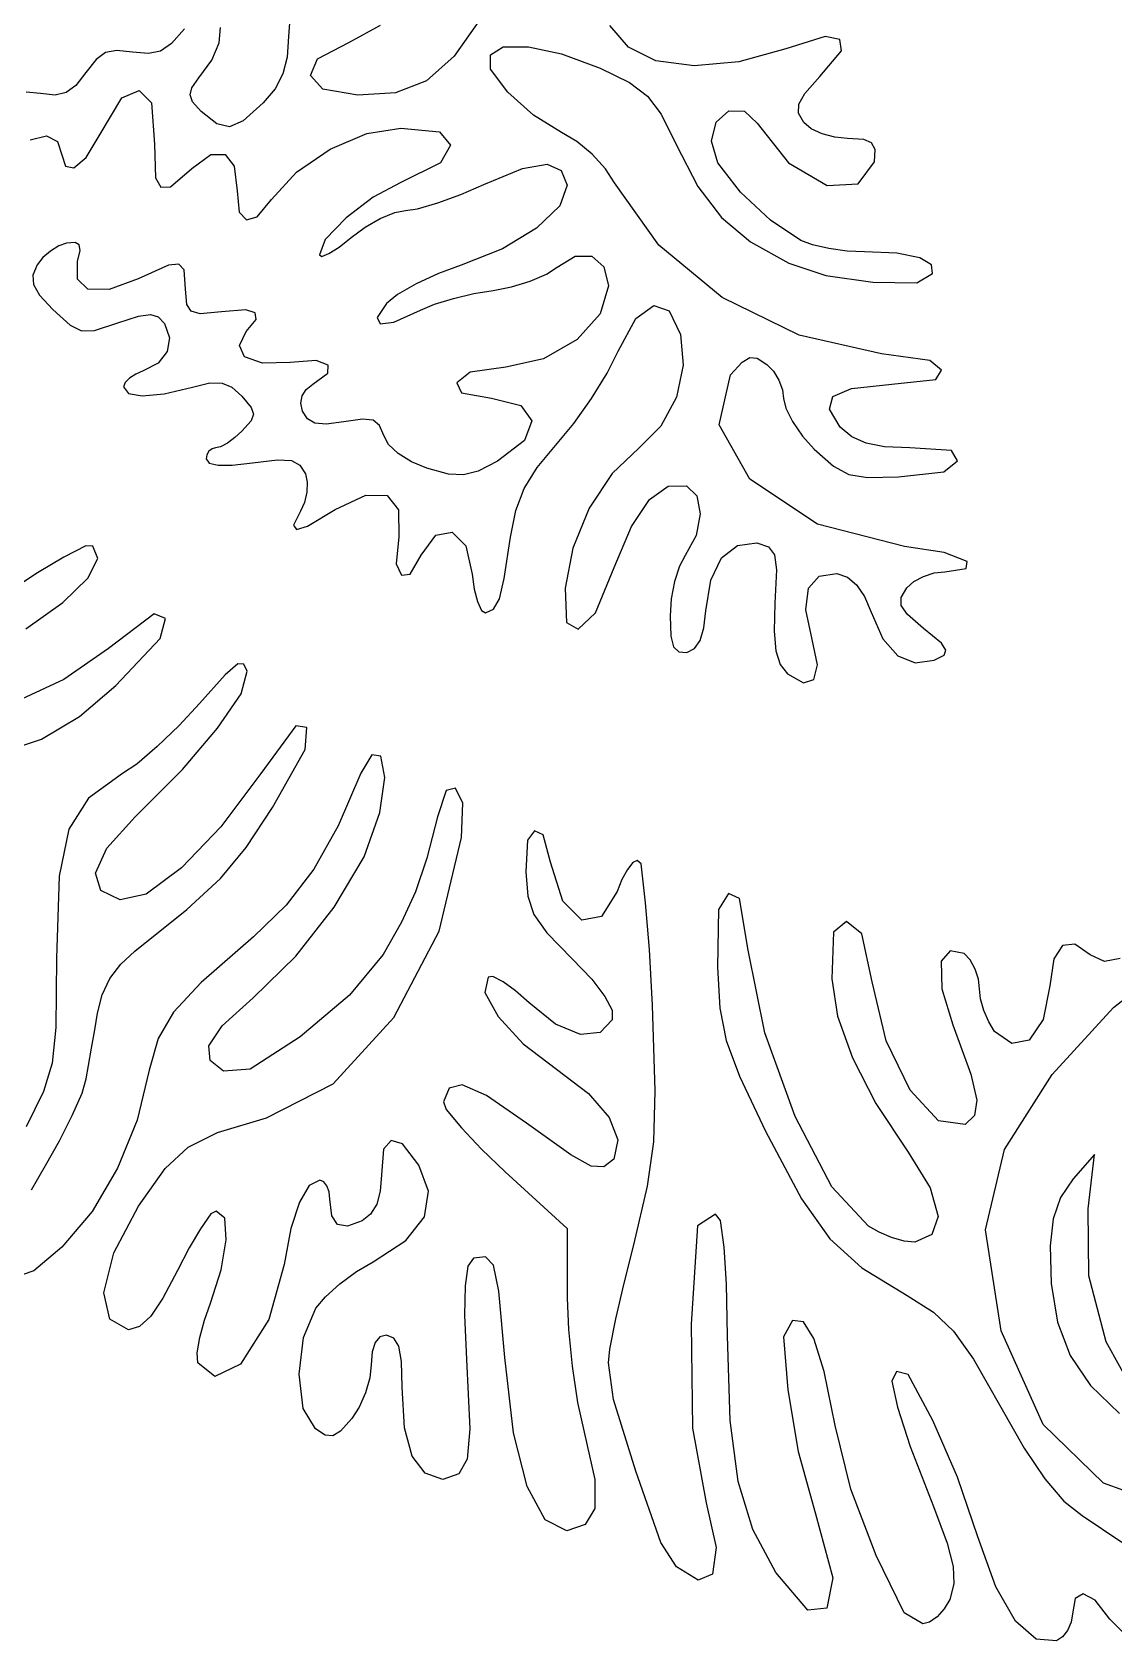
# Model space of a CAD drawing. Header units: metres. Extents: x -276 to 353, y -236 to 239.
# Drawn here: x -98.4 to 6.5, y -235.8 to -79.8 of the extents above; entities that cross this region are included whole.
import ezdxf

# ---------------------------------------------------------------- set-up
doc = ezdxf.new("R2010")
doc.units = ezdxf.units.M
doc.layers.add('Draw', color=2, linetype='CONTINUOUS')

msp = doc.modelspace()

# ---------------------------------------------------------------- linework, layer by layer
at = {"layer": 'draw'}
for p, q in [((-73.33, -77.21), (-73.55, -80.23)), ((-83.64, -79.51), (-84.9, -80.92)), ((-80.3, -80.86), (-80.16, -79.36)), ((-67.72, -80.81), (-64.66, -79.15)), ((-54.89, -78.44), (-57.49, -82.16)), ((-40.61, -81.28), (-42.41, -79.16)), ((-84.9, -80.92), (-85.97, -81.65)), ((-81, -82.52), (-80.3, -80.86)), ((-73.55, -80.23), (-73.69, -82.23)), ((-70.74, -82.41), (-67.72, -80.81)), ((-21.52, -80.24), (-25.33, -81.44)), ((-20.1, -80.54), (-21.52, -80.24)), ((-19.95, -81.64), (-20.1, -80.54)), ((-92.23, -82.46), (-93.22, -83.74)), ((-91.31, -81.8), (-92.23, -82.46)), ((-90.22, -81.58), (-91.31, -81.8)), ((-88.7, -81.75), (-90.22, -81.58)), ((-87.15, -81.9), (-88.7, -81.75)), ((-85.97, -81.65), (-87.15, -81.9)), ((-82.25, -84.26), (-81, -82.52)), ((-73.69, -82.23), (-74.11, -83.87)), ((-71.43, -84.01), (-70.74, -82.41)), ((-57.49, -82.16), (-60.17, -84.52)), ((-53.98, -82.01), (-52.74, -81.23)), ((-53.98, -83.4), (-53.98, -82.01)), ((-52.74, -81.23), (-50.3, -81.24)), ((-50.3, -81.24), (-47.08, -81.93)), ((-47.08, -81.93), (-43.35, -83.31)), ((-37.94, -82.61), (-40.61, -81.28)), ((-34.23, -83.08), (-37.94, -82.61)), ((-25.33, -81.44), (-29.9, -82.69)), ((-22.03, -84.1), (-19.95, -81.64)), ((-93.22, -83.74), (-94.19, -85)), ((-74.11, -83.87), (-74.87, -85.3)), ((-70.25, -85.33), (-71.43, -84.01)), ((-52.3, -85.63), (-53.98, -83.4)), ((-43.35, -83.31), (-40.5, -84.7)), ((-29.9, -82.69), (-34.23, -83.08)), ((-23.5, -85.75), (-22.03, -84.1)), ((-97.6, -85.77), (-99.02, -85.65)), ((-96.18, -85.91), (-97.6, -85.77)), ((-95.11, -85.67), (-96.18, -85.91)), ((-94.19, -85), (-95.11, -85.67)), ((-89.74, -86.2), (-88.06, -85.47)), ((-88.06, -85.47), (-86.86, -86.67)), ((-83.11, -85.89), (-82.95, -85.2)), ((-82.95, -85.2), (-82.25, -84.26)), ((-74.87, -85.3), (-76.01, -86.67)), ((-66.84, -85.93), (-70.25, -85.33)), ((-63.2, -85.71), (-66.84, -85.93)), ((-60.17, -84.52), (-63.2, -85.71)), ((-49.82, -87.88), (-52.3, -85.63)), ((-40.5, -84.7), (-38.76, -86.01)), ((-24.09, -86.79), (-23.5, -85.75)), ((-91.94, -89.88), (-89.74, -86.2)), ((-86.86, -86.67), (-86.55, -90.69)), ((-82.86, -86.56), (-83.11, -85.89)), ((-82.03, -87.51), (-82.86, -86.56)), ((-76.01, -86.67), (-77.95, -88.41)), ((-38.76, -86.01), (-37.43, -87.78)), ((-24.1, -87.66), (-24.09, -86.79)), ((-80.52, -88.72), (-82.03, -87.51)), ((-79.28, -88.99), (-80.52, -88.72)), ((-77.95, -88.41), (-79.28, -88.99)), ((-47.08, -89.55), (-49.82, -87.88)), ((-37.43, -87.78), (-35.97, -90.72)), ((-32.55, -90.4), (-32.1, -88.54)), ((-32.1, -88.54), (-30.87, -87.43)), ((-30.87, -87.43), (-29.36, -87.48)), ((-29.36, -87.48), (-28.12, -88.63)), ((-28.12, -88.63), (-25.07, -92.47)), ((-23.58, -88.59), (-24.1, -87.66)), ((-22.88, -89.18), (-23.58, -88.59)), ((-98.62, -90.25), (-97.04, -89.88)), ((-97.04, -89.88), (-95.98, -90.43)), ((-95.98, -90.43), (-95.55, -91.71)), ((-93.2, -91.96), (-91.94, -89.88)), ((-69.52, -91.15), (-65.97, -89.63)), ((-65.97, -89.63), (-62.67, -89.13)), ((-62.67, -89.13), (-58.93, -89.49)), ((-58.93, -89.49), (-57.87, -90.77)), ((-45.6, -90.42), (-47.08, -89.55)), ((-44.11, -91.66), (-45.6, -90.42)), ((-31.92, -92.49), (-32.55, -90.4)), ((-21.82, -89.68), (-22.88, -89.18)), ((-20.58, -90.01), (-21.82, -89.68)), ((-19.36, -90.13), (-20.58, -90.01)), ((-17.78, -90.21), (-19.36, -90.13)), ((-17.02, -90.54), (-17.78, -90.21)), ((-95.55, -91.71), (-95.19, -92.8)), ((-94.39, -92.98), (-93.2, -91.96)), ((-86.55, -90.69), (-86.46, -93.95)), ((-82.94, -93.02), (-81.1, -91.69)), ((-81.1, -91.69), (-79.72, -91.67)), ((-79.72, -91.67), (-78.83, -92.8)), ((-72.78, -93.38), (-69.52, -91.15)), ((-57.87, -90.77), (-58.84, -92.48)), ((-42.82, -93.06), (-44.11, -91.66)), ((-35.97, -90.72), (-33.86, -94.79)), ((-16.69, -91.19), (-17.02, -90.54)), ((-16.73, -92.38), (-16.69, -91.19)), ((-95.19, -92.8), (-94.39, -92.98)), ((-85.02, -94.81), (-82.94, -93.02)), ((-78.83, -92.8), (-78.55, -95.19)), ((-75.2, -96.03), (-72.78, -93.38)), ((-58.84, -92.48), (-62.66, -94.4)), ((-54.62, -94.58), (-50.88, -93.03)), ((-50.88, -93.03), (-48.47, -92.62)), ((-48.47, -92.62), (-47.11, -93.22)), ((-47.11, -93.22), (-46.55, -94.64)), ((-41.95, -94.42), (-42.82, -93.06)), ((-29.72, -95.32), (-31.92, -92.49)), ((-25.07, -92.47), (-21.34, -94.68)), ((-18.33, -94.51), (-16.73, -92.38)), ((-86.46, -93.95), (-85.93, -94.85)), ((-85.93, -94.85), (-85.02, -94.81)), ((-62.66, -94.4), (-65.34, -95.82)), ((-56.86, -95.55), (-54.62, -94.58)), ((-46.55, -94.64), (-47.27, -96.64)), ((-37.67, -100.47), (-41.95, -94.42)), ((-33.86, -94.79), (-31.57, -97.8)), ((-21.34, -94.68), (-18.33, -94.51)), ((-78.55, -95.19), (-78.35, -97.26)), ((-76.6, -97.71), (-75.2, -96.03)), ((-65.34, -95.82), (-67.96, -97.83)), ((-61.05, -96.96), (-59.1, -96.37)), ((-59.1, -96.37), (-56.86, -95.55)), ((-47.27, -96.64), (-49.51, -98.81)), ((-26.84, -98.06), (-29.72, -95.32)), ((-78.35, -97.26), (-77.65, -98)), ((-77.65, -98), (-76.6, -97.71)), ((-67.96, -97.83), (-70, -99.91)), ((-66.14, -98.72), (-64.67, -97.88)), ((-64.67, -97.88), (-63.27, -97.3)), ((-63.27, -97.3), (-62.23, -97.12)), ((-62.23, -97.12), (-61.05, -96.96)), ((-31.57, -97.8), (-28.76, -100.16)), ((-23.87, -100.01), (-26.84, -98.06)), ((-68.66, -100.65), (-67.48, -99.72)), ((-67.48, -99.72), (-66.14, -98.72)), ((-49.51, -98.81), (-52.82, -100.83)), ((-96.65, -101.04), (-97.39, -101.67)), ((-95.85, -100.54), (-96.65, -101.04)), ((-95.1, -100.28), (-95.85, -100.54)), ((-94.26, -100.21), (-95.1, -100.28)), ((-93.86, -100.45), (-94.26, -100.21)), ((-94.03, -102.04), (-93.76, -100.98)), ((-93.76, -100.98), (-93.86, -100.45)), ((-70, -99.91), (-70.55, -101.4)), ((-70.34, -101.57), (-69.65, -101.28)), ((-69.65, -101.28), (-68.66, -100.65)), ((-52.82, -100.83), (-56.82, -102.42)), ((-31.5, -105.55), (-37.67, -100.47)), ((-28.76, -100.16), (-25.05, -102.22)), ((-22.75, -100.44), (-23.87, -100.01)), ((-21.16, -100.8), (-22.75, -100.44)), ((-19.39, -101.04), (-21.16, -100.8)), ((-17.7, -101.13), (-19.39, -101.04)), ((-14.58, -101.26), (-17.7, -101.13)), ((-12.36, -101.71), (-14.58, -101.26)), ((-97.93, -102.37), (-98.35, -103.37)), ((-97.39, -101.67), (-97.93, -102.37)), ((-94.03, -103.75), (-94.03, -102.04)), ((-85.19, -102.4), (-88.14, -103.74)), ((-84.19, -102.3), (-85.19, -102.4)), ((-83.68, -102.85), (-84.19, -102.3)), ((-83.55, -104.74), (-83.68, -102.85)), ((-70.55, -101.4), (-70.34, -101.57)), ((-56.82, -102.42), (-59.03, -103.22)), ((-48.54, -103.28), (-47.51, -102.59)), ((-47.51, -102.59), (-45.77, -101.54)), ((-45.77, -101.54), (-44.14, -101.54)), ((-44.14, -101.54), (-42.98, -102.58)), ((-42.98, -102.58), (-42.55, -104.41)), ((-25.05, -102.22), (-21.46, -103.41)), ((-11.22, -102.39), (-12.36, -101.71)), ((-11.12, -103.23), (-11.22, -102.39)), ((-98.35, -103.37), (-98.29, -104.28)), ((-98.29, -104.28), (-97.72, -105.3)), ((-93.01, -104.74), (-94.03, -103.75)), ((-88.14, -103.74), (-90.96, -104.76)), ((-61.19, -104.22), (-63, -105.25)), ((-59.03, -103.22), (-61.19, -104.22)), ((-51.93, -104.51), (-50.12, -103.96)), ((-50.12, -103.96), (-48.54, -103.28)), ((-42.55, -104.41), (-43.33, -107.11)), ((-21.46, -103.41), (-16.89, -104.04)), ((-16.89, -104.04), (-12.64, -104.12)), ((-12.64, -104.12), (-11.12, -103.23)), ((-97.72, -105.3), (-96.41, -106.72)), ((-90.96, -104.76), (-93.01, -104.74)), ((-83.44, -106.22), (-83.55, -104.74)), ((-63, -105.25), (-64.06, -106.13)), ((-59.41, -106.2), (-57.58, -105.64)), ((-57.58, -105.64), (-55.58, -105.16)), ((-55.58, -105.16), (-53.73, -104.85)), ((-53.73, -104.85), (-51.93, -104.51)), ((-24.06, -109.19), (-31.5, -105.55)), ((-96.41, -106.72), (-94.75, -108.24)), ((-90.12, -108.01), (-88.1, -107.34)), ((-88.1, -107.34), (-86.96, -107.18)), ((-86.96, -107.18), (-86.21, -107.42)), ((-86.21, -107.42), (-85.59, -108.07)), ((-83.01, -106.87), (-83.44, -106.22)), ((-82.13, -107.11), (-83.01, -106.87)), ((-80.05, -106.94), (-82.13, -107.11)), ((-77.69, -106.74), (-80.05, -106.94)), ((-76.79, -107.03), (-77.69, -106.74)), ((-76.69, -107.66), (-76.79, -107.03)), ((-64.06, -106.13), (-64.98, -107.48)), ((-64.98, -107.48), (-64.69, -108.08)), ((-63.34, -107.94), (-60.75, -106.76)), ((-60.75, -106.76), (-59.41, -106.2)), ((-43.33, -107.11), (-45.58, -109.62)), ((-41.6, -110.74), (-39.89, -107.57)), ((-39.89, -107.57), (-38.15, -106.32)), ((-38.15, -106.32), (-36.64, -106.85)), ((-36.64, -106.85), (-35.55, -109.13)), ((-94.75, -108.24), (-93.64, -108.77)), ((-93.64, -108.77), (-92.39, -108.73)), ((-92.39, -108.73), (-90.12, -108.01)), ((-85.59, -108.07), (-85.11, -109.44)), ((-78.33, -110.18), (-77.67, -108.84)), ((-77.67, -108.84), (-76.69, -107.66)), ((-64.69, -108.08), (-63.34, -107.94)), ((-35.55, -109.13), (-35.28, -112.11)), ((-85.11, -109.44), (-85.32, -110.78)), ((-77.84, -111.3), (-78.33, -110.18)), ((-45.58, -109.62), (-48.83, -111.49)), ((-16.05, -111), (-24.06, -109.19)), ((-86.2, -111.91), (-87.65, -112.66)), ((-85.32, -110.78), (-86.2, -111.91)), ((-76.08, -111.92), (-77.84, -111.3)), ((-73.42, -111.84), (-76.08, -111.92)), ((-70.88, -111.64), (-73.42, -111.84)), ((-69.73, -112.09), (-70.88, -111.64)), ((-69.74, -112.88), (-69.73, -112.09)), ((-48.83, -111.49), (-52.48, -112.31)), ((-42.66, -112.87), (-41.6, -110.74)), ((-35.28, -112.11), (-35.95, -115.22)), ((-30.69, -113.05), (-29.58, -111.8)), ((-29.58, -111.8), (-28.84, -111.35)), ((-28.84, -111.35), (-28.11, -111.42)), ((-28.11, -111.42), (-27.17, -112.03)), ((-27.17, -112.03), (-26.55, -112.69)), ((-11.36, -111.64), (-16.05, -111)), ((-10.24, -112.59), (-11.36, -111.64)), ((-89.42, -113.79), (-89.55, -114.19)), ((-88.99, -113.36), (-89.42, -113.79)), ((-88.38, -112.96), (-88.99, -113.36)), ((-87.65, -112.66), (-88.38, -112.96)), ((-82.87, -114.22), (-81.18, -113.83)), ((-81.18, -113.83), (-80.01, -113.84)), ((-80.01, -113.84), (-79.05, -114.24)), ((-71.21, -113.95), (-69.74, -112.88)), ((-55.96, -112.79), (-57.24, -113.8)), ((-57.24, -113.8), (-56.78, -114.79)), ((-52.48, -112.31), (-55.96, -112.79)), ((-44.18, -115.34), (-42.66, -112.87)), ((-31.79, -117.9), (-30.69, -113.05)), ((-26.55, -112.69), (-26.03, -113.55)), ((-26.03, -113.55), (-25.67, -114.48)), ((-15.05, -113.94), (-10.8, -113.5)), ((-10.8, -113.5), (-10.24, -112.59)), ((-89.55, -114.19), (-89.09, -114.85)), ((-89.09, -114.85), (-87.74, -115.09)), ((-87.74, -115.09), (-85.63, -114.88)), ((-85.63, -114.88), (-82.87, -114.22)), ((-79.05, -114.24), (-78.08, -115.1)), ((-78.08, -115.1), (-77.18, -116.2)), ((-72.37, -115.8), (-72.25, -115.08)), ((-72.25, -115.08), (-71.85, -114.45)), ((-71.85, -114.45), (-71.21, -113.95)), ((-56.78, -114.79), (-53.87, -115.31)), ((-53.87, -115.31), (-51.05, -116.02)), ((-45.89, -117.75), (-44.18, -115.34)), ((-35.95, -115.22), (-37.45, -118.03)), ((-25.67, -114.48), (-25.55, -115.33)), ((-25.55, -115.33), (-25.35, -116.28)), ((-21.12, -116.37), (-20.78, -115.15)), ((-20.78, -115.15), (-18.98, -114.35)), ((-18.98, -114.35), (-15.05, -113.94)), ((-77.18, -116.2), (-76.96, -116.86)), ((-76.96, -116.86), (-77.18, -117.51)), ((-72.22, -116.55), (-72.37, -115.8)), ((-71.73, -117.32), (-72.22, -116.55)), ((-51.05, -116.02), (-49.97, -117.49)), ((-25.35, -116.28), (-24.68, -117.58)), ((-20.08, -118.1), (-21.12, -116.37)), ((-78.08, -118.51), (-78.77, -119.13)), ((-77.18, -117.51), (-78.08, -118.51)), ((-71.01, -117.74), (-71.73, -117.32)), ((-69.92, -117.83), (-71.01, -117.74)), ((-68.21, -117.59), (-69.92, -117.83)), ((-66.38, -117.33), (-68.21, -117.59)), ((-65.37, -117.44), (-66.38, -117.33)), ((-64.74, -117.94), (-65.37, -117.44)), ((-64.32, -118.92), (-64.74, -117.94)), ((-49.97, -117.49), (-50.67, -119.4)), ((-47.52, -119.71), (-45.89, -117.75)), ((-37.45, -118.03), (-39.59, -120.15)), ((-28.82, -123.16), (-31.79, -117.9)), ((-24.68, -117.58), (-23.72, -118.97)), ((-18.93, -119.06), (-20.08, -118.1)), ((-80.16, -120.02), (-80.63, -120.13)), ((-79.49, -119.65), (-80.16, -120.02)), ((-78.77, -119.13), (-79.49, -119.65)), ((-63.86, -119.79), (-64.32, -118.92)), ((-62.93, -120.67), (-63.86, -119.79)), ((-50.67, -119.4), (-53.29, -121.4)), ((-49.45, -122.01), (-47.52, -119.71)), ((-23.72, -118.97), (-22.58, -120.26)), ((-17.56, -119.68), (-18.93, -119.06)), ((-15.77, -120.02), (-17.56, -119.68)), ((-13.32, -120.13), (-15.77, -120.02)), ((-81.48, -120.78), (-81.55, -121.19)), ((-81.55, -121.19), (-81.27, -121.6)), ((-81.28, -120.44), (-81.48, -120.78)), ((-80.98, -120.21), (-81.28, -120.44)), ((-81.27, -121.6), (-80.4, -121.8)), ((-80.63, -120.13), (-80.98, -120.21)), ((-79.02, -121.81), (-77.07, -121.58)), ((-77.07, -121.58), (-74.64, -121.28)), ((-74.64, -121.28), (-73.29, -121.36)), ((-73.29, -121.36), (-72.47, -121.79)), ((-61.65, -121.47), (-62.93, -120.67)), ((-60.16, -122.09), (-61.65, -121.47)), ((-53.29, -121.4), (-55.18, -122.37)), ((-39.59, -120.15), (-42.19, -122.6)), ((-22.58, -120.26), (-20.73, -121.89)), ((-9.28, -120.37), (-13.32, -120.13)), ((-10.02, -122.45), (-8.68, -121.37)), ((-8.68, -121.37), (-9.28, -120.37)), ((-80.4, -121.8), (-79.02, -121.81)), ((-72.47, -121.79), (-71.91, -122.65)), ((-71.91, -122.65), (-71.74, -123.45)), ((-58.06, -122.66), (-60.16, -122.09)), ((-56.59, -122.75), (-58.06, -122.66)), ((-55.18, -122.37), (-56.59, -122.75)), ((-50.72, -124.05), (-49.45, -122.01)), ((-42.19, -122.6), (-44.4, -125.98)), ((-22.26, -127.53), (-28.82, -123.16)), ((-20.73, -121.89), (-19.23, -122.69)), ((-19.23, -122.69), (-17.42, -122.99)), ((-17.42, -122.99), (-14.41, -122.93)), ((-14.41, -122.93), (-10.02, -122.45)), ((-71.78, -124.43), (-72.01, -125.42)), ((-71.74, -123.45), (-71.78, -124.43)), ((-69.03, -126.11), (-66.07, -124.69)), ((-66.07, -124.69), (-64.01, -124.75)), ((-64.01, -124.75), (-62.91, -126.13)), ((-51.53, -126.19), (-50.72, -124.05)), ((-38.56, -125.13), (-36.76, -123.83)), ((-36.76, -123.83), (-34.96, -123.8)), ((-34.96, -123.8), (-33.97, -124.77)), ((-33.97, -124.77), (-33.64, -126.52)), ((-72.4, -126.26), (-73.09, -127.62)), ((-72.01, -125.42), (-72.4, -126.26)), ((-71.72, -127.71), (-69.03, -126.11)), ((-62.91, -126.13), (-62.88, -128.76)), ((-52.05, -128.77), (-51.53, -126.19)), ((-44.4, -125.98), (-46, -129.83)), ((-40.31, -127.75), (-38.56, -125.13)), ((-73.09, -127.62), (-72.8, -128.02)), ((-72.8, -128.02), (-71.72, -127.71)), ((-41.97, -131.73), (-40.31, -127.75)), ((-33.64, -126.52), (-34.03, -128.62)), ((-13.84, -129.69), (-22.26, -127.53)), ((-62.88, -128.76), (-63.13, -131.36)), ((-60.69, -130.52), (-59.28, -128.59)), ((-59.28, -128.59), (-57.71, -128.28)), ((-57.71, -128.28), (-56.37, -129.61)), ((-52.64, -132.79), (-52.05, -128.77)), ((-34.03, -128.62), (-35.09, -130.57)), ((-30.04, -129.58), (-28.14, -129.33)), ((-28.14, -129.33), (-27.03, -129.73)), ((-95.35, -130.72), (-97.92, -132.23)), ((-93.21, -129.61), (-95.35, -130.72)), ((-92.53, -129.64), (-93.21, -129.61)), ((-93.04, -132.74), (-92.06, -130.86)), ((-92.06, -130.86), (-92.53, -129.64)), ((-61.76, -132.36), (-60.69, -130.52)), ((-56.37, -129.61), (-55.74, -132.38)), ((-46, -129.83), (-46.74, -133.71)), ((-35.09, -130.57), (-35.65, -131.58)), ((-32.61, -132.94), (-31.57, -130.79)), ((-31.57, -130.79), (-30.04, -129.58)), ((-27.03, -129.73), (-26.45, -130.48)), ((-26.45, -130.48), (-26.25, -131.93)), ((-9.97, -130.28), (-13.84, -129.69)), ((-7.77, -131.15), (-9.97, -130.28)), ((-97.92, -132.23), (-100.78, -134.14)), ((-63.13, -131.36), (-62.62, -132.47)), ((-62.62, -132.47), (-61.76, -132.36)), ((-55.74, -132.38), (-55.55, -133.82)), ((-43.8, -136.11), (-41.97, -131.73)), ((-35.65, -131.58), (-36.12, -133.08)), ((-26.25, -131.93), (-26.39, -135.19)), ((-23.15, -133.71), (-22.1, -132.56)), ((-22.1, -132.56), (-20.39, -132.31)), ((-20.39, -132.31), (-19.37, -132.67)), ((-11.99, -132.59), (-10.94, -132.24)), ((-10.94, -132.24), (-9.93, -132.13)), ((-9.93, -132.13), (-7.86, -131.82)), ((-7.86, -131.82), (-7.77, -131.15)), ((-95.44, -135.1), (-93.04, -132.74)), ((-55.55, -133.82), (-55.24, -135.03)), ((-53.12, -134.77), (-52.64, -132.79)), ((-46.74, -133.71), (-46.62, -137.06)), ((-36.12, -133.08), (-36.45, -134.76)), ((-33.09, -135.92), (-32.61, -132.94)), ((-23.4, -135.81), (-23.15, -133.71)), ((-19.37, -132.67), (-18.48, -133.4)), ((-18.48, -133.4), (-17.71, -134.53)), ((-14.16, -134.62), (-13.61, -133.7)), ((-13.61, -133.7), (-12.94, -133.09)), ((-12.94, -133.09), (-11.99, -132.59)), ((-99.05, -137.67), (-95.44, -135.1)), ((-55.24, -135.03), (-54.86, -135.89)), ((-53.68, -135.77), (-53.12, -134.77)), ((-36.45, -134.76), (-36.55, -136.39)), ((-26.39, -135.19), (-26.47, -137.9)), ((-17.71, -134.53), (-17.07, -136.06)), ((-14.15, -135.41), (-14.16, -134.62)), ((-13.54, -136.27), (-14.15, -135.41)), ((-86.59, -136.22), (-91.03, -139.57)), ((-85.48, -136.66), (-86.59, -136.22)), ((-86.01, -138.61), (-85.48, -136.66)), ((-54.86, -135.89), (-54.46, -136.13)), ((-54.46, -136.13), (-53.68, -135.77)), ((-46.62, -137.06), (-45.48, -137.7)), ((-45.48, -137.7), (-43.8, -136.11)), ((-36.55, -136.39), (-36.49, -138.36)), ((-33.28, -137.58), (-33.09, -135.92)), ((-22.79, -138.71), (-23.4, -135.81)), ((-17.07, -136.06), (-15.92, -138.64)), ((-11.98, -137.62), (-13.54, -136.27)), ((-90.3, -143.16), (-86.01, -138.61)), ((-36.49, -138.36), (-36.22, -139.41)), ((-34.21, -139.57), (-33.66, -138.79)), ((-33.66, -138.79), (-33.28, -137.58)), ((-26.47, -137.9), (-26.3, -139.79)), ((-22.26, -141.16), (-22.79, -138.71)), ((-15.92, -138.64), (-14.48, -140.28)), ((-10.25, -139.07), (-11.98, -137.62)), ((-91.03, -139.57), (-95.34, -142.59)), ((-36.22, -139.41), (-35.71, -139.88)), ((-35.71, -139.88), (-34.93, -139.95)), ((-34.93, -139.95), (-34.21, -139.57)), ((-26.3, -139.79), (-25.88, -141.11)), ((-14.48, -140.28), (-12.8, -140.95)), ((-10.94, -140.71), (-9.98, -140.21)), ((-9.81, -139.72), (-10.25, -139.07)), ((-9.98, -140.21), (-9.81, -139.72)), ((-78.49, -141.06), (-79.71, -142.12)), ((-77.89, -141.1), (-78.49, -141.06)), ((-78.17, -143.96), (-77.58, -141.78)), ((-77.58, -141.78), (-77.89, -141.1)), ((-25.88, -141.11), (-25.18, -142.02)), ((-22.62, -142.57), (-22.26, -141.16)), ((-12.8, -140.95), (-10.94, -140.71)), ((-95.34, -142.59), (-99.47, -144.49)), ((-93.83, -146.17), (-90.3, -143.16)), ((-79.71, -142.12), (-82.2, -144.91)), ((-25.18, -142.02), (-23.63, -142.89)), ((-23.63, -142.89), (-22.62, -142.57)), ((-82.2, -144.91), (-84.17, -147.05)), ((-80.44, -147.29), (-78.17, -143.96)), ((-97.52, -148.35), (-93.83, -146.17)), ((-84.17, -147.05), (-86.29, -149.08)), ((-83.86, -151.3), (-80.44, -147.29)), ((-72.85, -147.06), (-76.25, -151.7)), ((-71.8, -147.23), (-72.85, -147.06)), ((-71.96, -149.35), (-71.8, -147.23)), ((-101.35, -149.67), (-97.52, -148.35)), ((-86.29, -149.08), (-88.26, -150.77)), ((-75.12, -154.98), (-71.96, -149.35)), ((-88.26, -150.77), (-89.67, -151.68)), ((-65.49, -149.88), (-66.56, -151.66)), ((-64.6, -150), (-65.49, -149.88)), ((-64.21, -152.07), (-64.6, -150)), ((-89.67, -151.68), (-92.95, -154.08)), ((-88.42, -155.88), (-83.86, -151.3)), ((-76.25, -151.7), (-80.12, -156.85)), ((-66.56, -151.66), (-68.74, -156.77)), ((-64.72, -155.48), (-64.21, -152.07)), ((-92.95, -154.08), (-94.86, -157.09)), ((-58.29, -153.33), (-59.12, -155.88)), ((-57.36, -153.12), (-58.29, -153.33)), ((-56.67, -154.58), (-57.36, -153.12)), ((-91.18, -158.92), (-88.42, -155.88)), ((-77.66, -158.85), (-75.12, -154.98)), ((-66.24, -159.76), (-64.72, -155.48)), ((-59.12, -155.88), (-60.14, -159.89)), ((-56.8, -157.88), (-56.67, -154.58)), ((-94.86, -157.09), (-95.8, -161.65)), ((-80.12, -156.85), (-83.95, -160.83)), ((-68.74, -156.77), (-71.11, -160.95)), ((-49.7, -157.25), (-50.4, -158.17)), ((-48.88, -157.63), (-49.7, -157.25)), ((-92.28, -161.35), (-91.18, -158.92)), ((-80.17, -161.87), (-77.66, -158.85)), ((-58.95, -166.97), (-56.8, -157.88)), ((-50.4, -158.17), (-50.55, -161.22)), ((-48.17, -160.28), (-48.88, -157.63)), ((-69.13, -164.64), (-66.24, -159.76)), ((-60.14, -159.89), (-61.24, -163.15)), ((-46.96, -164.08), (-48.17, -160.28)), ((-40.17, -160.31), (-40.7, -161.01)), ((-39.76, -160.13), (-40.17, -160.31)), ((-39.38, -160.46), (-39.76, -160.13)), ((-38.95, -164.24), (-39.38, -160.46)), ((-95.8, -161.65), (-96.05, -169.59)), ((-91.75, -163.02), (-92.28, -161.35)), ((-83.95, -160.83), (-87.38, -163.4)), ((-83.42, -164.89), (-80.17, -161.87)), ((-71.11, -160.95), (-73.8, -164.47)), ((-50.55, -161.22), (-50.36, -163.58)), ((-41.24, -161.98), (-41.7, -163.13)), ((-40.7, -161.01), (-41.24, -161.98)), ((-89.89, -163.93), (-91.75, -163.02)), ((-87.38, -163.4), (-89.89, -163.93)), ((-61.24, -163.15), (-62.6, -166.11)), ((-50.36, -163.58), (-49.76, -165.35)), ((-41.7, -163.13), (-43.22, -165.55)), ((-30.9, -163.32), (-31.86, -164.87)), ((-29.82, -163.82), (-30.9, -163.32)), ((-88.48, -168.92), (-83.42, -164.89)), ((-73.8, -164.47), (-76.96, -167.53)), ((-72.87, -169.41), (-69.13, -164.64)), ((-45.12, -165.9), (-46.96, -164.08)), ((-38.56, -168.77), (-38.95, -164.24)), ((-31.86, -164.87), (-31.97, -170.48)), ((-28.99, -168.82), (-29.82, -163.82)), ((-62.6, -166.11), (-64.4, -169.23)), ((-49.76, -165.35), (-48.51, -167.13)), ((-43.22, -165.55), (-45.12, -165.9)), ((-19.46, -166.03), (-20.73, -167.07)), ((-17.97, -167.25), (-19.46, -166.03)), ((-76.96, -167.53), (-82.05, -171.95)), ((-63.36, -175.36), (-58.95, -166.97)), ((-48.51, -167.13), (-46.07, -169.67)), ((-20.73, -167.07), (-20.88, -171.59)), ((-16.98, -171.9), (-17.97, -167.25)), ((1.5, -168.37), (0.66, -169.66)), ((2.68, -168.23), (1.5, -168.37)), ((4.18, -169.26), (2.68, -168.23)), ((-96.05, -169.59), (-96.14, -176.32)), ((-89.84, -170.16), (-88.48, -168.92)), ((-77, -173.43), (-72.87, -169.41)), ((-64.4, -169.23), (-67.64, -173.18)), ((-46.07, -169.67), (-44.16, -171.64)), ((-38.26, -174.14), (-38.56, -168.77)), ((-27.36, -176.83), (-28.99, -168.82)), ((-9.41, -168.87), (-10.27, -169.88)), ((-10.27, -169.88), (-10.2, -172.56)), ((-8.04, -169.14), (-9.41, -168.87)), ((-7.47, -169.77), (-8.04, -169.14)), ((-6.99, -170.65), (-7.47, -169.77)), ((0.66, -169.66), (0.25, -172.27)), ((5.55, -169.92), (4.18, -169.26)), ((7.08, -169.62), (5.55, -169.92)), ((6.44, -174.37), (13.74, -168.6)), ((-90.89, -171.57), (-89.84, -170.16)), ((-54.2, -171.44), (-54.52, -172.92)), ((-53.75, -171.36), (-54.2, -171.44)), ((-52.76, -171.9), (-53.75, -171.36)), ((-31.97, -170.48), (-31.74, -174.45)), ((-6.66, -171.63), (-6.99, -170.65)), ((-91.63, -173.15), (-90.89, -171.57)), ((-82.05, -171.95), (-84.73, -174.82)), ((-54.52, -172.92), (-53.24, -175.25)), ((-51.55, -172.77), (-52.76, -171.9)), ((-50.24, -173.94), (-51.55, -172.77)), ((-44.16, -171.64), (-42.88, -173.31)), ((-20.88, -171.59), (-20.32, -175.23)), ((-15.6, -177.62), (-16.98, -171.9)), ((-10.2, -172.56), (-9.15, -176.06)), ((-6.55, -172.56), (-6.66, -171.63)), ((-6.45, -173.54), (-6.55, -172.56)), ((0.25, -172.27), (-0.38, -175.54)), ((-92.08, -174.92), (-91.63, -173.15)), ((-79.99, -176.15), (-77, -173.43)), ((-67.64, -173.18), (-72.44, -177.21)), ((-47.67, -175.99), (-50.24, -173.94)), ((-42.88, -173.31), (-42.18, -174.65)), ((-42.18, -174.65), (-42.17, -175.58)), ((-38, -182.47), (-38.26, -174.14)), ((-31.74, -174.45), (-31.12, -177.58)), ((-6.13, -174.67), (-6.45, -173.54)), ((-5.66, -175.78), (-6.13, -174.67)), ((0.5, -180.87), (6.44, -174.37)), ((-92.35, -176.53), (-92.08, -174.92)), ((-84.73, -174.82), (-86.22, -177.38)), ((-81.28, -178.1), (-79.99, -176.15)), ((-69.23, -181.79), (-63.36, -175.36)), ((-53.24, -175.25), (-50.81, -177.89)), ((-45.25, -176.98), (-47.67, -175.99)), ((-42.17, -175.58), (-43.35, -176.79)), ((-20.32, -175.23), (-18.88, -179.27)), ((-9.15, -176.06), (-7.41, -180.83)), ((-5.11, -176.69), (-5.66, -175.78)), ((-0.38, -175.54), (-1.73, -177.55)), ((-96.14, -176.32), (-96.49, -179.78)), ((-92.66, -178.32), (-92.35, -176.53)), ((-86.22, -177.38), (-87.08, -180.44)), ((-72.44, -177.21), (-77.29, -180.36)), ((-43.35, -176.79), (-45.25, -176.98)), ((-31.12, -177.58), (-29.83, -181.04)), ((-24.45, -184.93), (-27.36, -176.83)), ((-13.27, -182.4), (-15.6, -177.62)), ((-3.43, -177.88), (-5.11, -176.69)), ((-1.73, -177.55), (-3.43, -177.88)), ((-92.95, -180), (-92.66, -178.32)), ((-81.15, -179.51), (-81.28, -178.1)), ((-50.81, -177.89), (-47.58, -180.35)), ((-18.88, -179.27), (-16.6, -183.67)), ((-96.49, -179.78), (-97.32, -182.52)), ((-93.18, -181.28), (-92.95, -180)), ((-87.08, -180.44), (-88.25, -185.3)), ((-79.87, -180.56), (-81.15, -179.51)), ((-77.29, -180.36), (-79.87, -180.56)), ((-47.58, -180.35), (-44.47, -182.7)), ((-7.41, -180.83), (-6.82, -183.36)), ((-4.14, -188.13), (0.5, -180.87)), ((-93.59, -182.67), (-93.18, -181.28)), ((-75.69, -185.09), (-69.23, -181.79)), ((-57.99, -182.21), (-58.55, -183.53)), ((-56.72, -181.88), (-57.99, -182.21)), ((-54.38, -182.91), (-56.72, -181.88)), ((-38.14, -187.39), (-38, -182.47)), ((-29.83, -181.04), (-27.3, -186.38)), ((-10.54, -185.35), (-13.27, -182.4)), ((-97.32, -182.52), (-99.01, -185.96)), ((-94.54, -184.85), (-93.59, -182.67)), ((-58.55, -183.53), (-58.29, -184.28)), ((-50.49, -185.6), (-54.38, -182.91)), ((-44.47, -182.7), (-42.46, -185.04)), ((-16.6, -183.67), (-13.47, -188.4)), ((-6.82, -183.36), (-7.03, -184.84)), ((-95.77, -187.29), (-94.54, -184.85)), ((-88.25, -185.3), (-90.14, -189.97)), ((-80.46, -186.5), (-75.69, -185.09)), ((-58.29, -184.28), (-56.79, -186.05)), ((-42.46, -185.04), (-41.64, -187.21)), ((-20.89, -191.77), (-24.45, -184.93)), ((-7.95, -185.73), (-10.54, -185.35)), ((-7.03, -184.84), (-7.95, -185.73)), ((-83.29, -187.91), (-80.46, -186.5)), ((-56.79, -186.05), (-54.85, -188.11)), ((-46.2, -188.67), (-50.49, -185.6)), ((-27.3, -186.38), (-23.83, -192.92)), ((-97.13, -189.69), (-95.77, -187.29)), ((-85.51, -189.99), (-83.29, -187.91)), ((-64.36, -188.1), (-64.55, -190.59)), ((-63.61, -187.27), (-64.36, -188.1)), ((-62.5, -187.61), (-63.61, -187.27)), ((-60.93, -189.67), (-62.5, -187.61)), ((-54.85, -188.11), (-52.55, -190.31)), ((-44.21, -189.76), (-46.2, -188.67)), ((-41.64, -187.21), (-42.02, -189.07)), ((-38.75, -191.7), (-38.14, -187.39)), ((-13.47, -188.4), (-11.35, -191.85)), ((-5.97, -195.93), (-4.14, -188.13)), ((4.58, -188.63), (2.51, -190.99)), ((3.98, -193.89), (4.58, -188.63)), ((-98.5, -192.05), (-97.13, -189.69)), ((-90.14, -189.97), (-92.61, -194.16)), ((-88.11, -193.65), (-85.51, -189.99)), ((-60, -192.2), (-60.93, -189.67)), ((-42.98, -189.82), (-44.21, -189.76)), ((-42.02, -189.07), (-42.98, -189.82)), ((-71.56, -191.64), (-72.51, -193.26)), ((-70.52, -191.13), (-71.56, -191.64)), ((-70.15, -191.27), (-70.52, -191.13)), ((-69.84, -191.66), (-70.15, -191.27)), ((-69.62, -192.26), (-69.84, -191.66)), ((-64.55, -190.59), (-64.67, -192.2)), ((-52.55, -190.31), (-46.55, -195.8)), ((-40.09, -197.39), (-38.75, -191.7)), ((-17.32, -195.58), (-20.89, -191.77)), ((2.51, -190.99), (1.29, -192.8)), ((-72.51, -193.26), (-73.33, -195.81)), ((-69.55, -192.96), (-69.62, -192.26)), ((-69.38, -194.57), (-69.55, -192.96)), ((-64.67, -192.2), (-65.01, -193.45)), ((-60.39, -194.66), (-60, -192.2)), ((-23.83, -192.92), (-21.08, -196.82)), ((-11.35, -191.85), (-10.57, -194.64)), ((1.29, -192.8), (0.57, -194.86)), ((-92.61, -194.16), (-95.53, -197.6)), ((-90.5, -198.15), (-88.11, -193.65)), ((-81.1, -194.39), (-82.1, -195.82)), ((-80.57, -194.13), (-81.1, -194.39)), ((-79.75, -194.8), (-80.57, -194.13)), ((-79.61, -196.9), (-79.75, -194.8)), ((-68.8, -195.42), (-69.38, -194.57)), ((-65.6, -194.4), (-66.42, -195.06)), ((-65.01, -193.45), (-65.6, -194.4)), ((-62.19, -196.96), (-60.39, -194.66)), ((-32.17, -194.42), (-33.92, -195.56)), ((-31.66, -195.03), (-32.17, -194.42)), ((-10.57, -194.64), (-11.17, -196.39)), ((0.57, -194.86), (0.29, -197.48)), ((4.05, -200.4), (3.98, -193.89)), ((-82.1, -195.82), (-83.21, -197.67)), ((-73.33, -195.81), (-73.98, -199.3)), ((-67.83, -195.59), (-68.8, -195.42)), ((-66.42, -195.06), (-67.83, -195.59)), ((-46.55, -195.8), (-46.55, -202.55)), ((-33.92, -195.56), (-34.53, -205.09)), ((-31.33, -197.61), (-31.66, -195.03)), ((-16.3, -196.17), (-17.32, -195.58)), ((-15.09, -196.67), (-16.3, -196.17)), ((-11.17, -196.39), (-12.83, -197.13)), ((-4.46, -205.72), (-5.97, -195.93)), ((-95.53, -197.6), (-98.26, -199.92)), ((-83.21, -197.67), (-84.34, -199.88)), ((-80.08, -199.82), (-79.61, -196.9)), ((-65.36, -199.03), (-62.19, -196.96)), ((-41.02, -201.09), (-40.09, -197.39)), ((-31.09, -201.21), (-31.33, -197.61)), ((-21.08, -196.82), (-17.98, -199.62)), ((-13.86, -197.02), (-15.09, -196.67)), ((-12.83, -197.13), (-13.86, -197.02)), ((0.29, -197.48), (0.39, -201.13)), ((-91.47, -202.03), (-90.5, -198.15)), ((-73.98, -199.3), (-75.47, -204.61)), ((-66.97, -199.97), (-65.36, -199.03)), ((-56.18, -199.46), (-56.43, -201.35)), ((-55.63, -198.67), (-56.18, -199.46)), ((-54.47, -198.55), (-55.63, -198.67)), ((-53.68, -199.36), (-54.47, -198.55)), ((-53.16, -201.88), (-53.68, -199.36)), ((-17.98, -199.62), (-13.57, -202.3)), ((-98.26, -199.92), (-100.22, -200.58)), ((-84.34, -199.88), (-85.74, -202.57)), ((-81.14, -203.05), (-80.08, -199.82)), ((-69.99, -202.43), (-68.59, -201.17)), ((-68.59, -201.17), (-66.97, -199.97)), ((-41.81, -204.56), (-41.02, -201.09)), ((0.39, -201.13), (0.99, -204.87)), ((5.71, -206.79), (4.05, -200.4)), ((-90.89, -204.58), (-91.47, -202.03)), ((-85.74, -202.57), (-86.92, -204.3)), ((-70.9, -203.53), (-69.99, -202.43)), ((-56.43, -201.35), (-56.49, -204.21)), ((-52.6, -208.32), (-53.16, -201.88)), ((-46.55, -202.55), (-46.43, -205.59)), ((-31.01, -206.21), (-31.09, -201.21)), ((-13.57, -202.3), (-11.01, -203.91)), ((-86.92, -204.3), (-88.01, -205.29)), ((-81.72, -204.7), (-81.14, -203.05)), ((-72.11, -206.36), (-70.9, -203.53)), ((-56.49, -204.21), (-56.3, -208.52)), ((-11.01, -203.91), (-9.07, -205.76)), ((-89.08, -205.63), (-90.89, -204.58)), ((-88.01, -205.29), (-89.08, -205.63)), ((-82.16, -206.38), (-81.72, -204.7)), ((-75.47, -204.61), (-78.21, -208.95)), ((-46.43, -205.59), (-46.06, -209.15)), ((-42.4, -207.49), (-41.81, -204.56)), ((-34.53, -205.09), (-34.39, -215.16)), ((-24.69, -204.71), (-25.55, -206.32)), ((-23.64, -204.86), (-24.69, -204.71)), ((-22.63, -206.47), (-23.64, -204.86)), ((-9.07, -205.76), (-7.15, -208.47)), ((-0.37, -214.79), (-4.46, -205.72)), ((0.99, -204.87), (2.24, -208.11)), ((-82.41, -207.86), (-82.16, -206.38)), ((-72.52, -209.94), (-72.11, -206.36)), ((-65.17, -206.86), (-65.46, -207.76)), ((-64.7, -206.32), (-65.17, -206.86)), ((-64.05, -206.13), (-64.7, -206.32)), ((-63.35, -206.42), (-64.05, -206.13)), ((-62.88, -207.22), (-63.35, -206.42)), ((-62.62, -208.69), (-62.88, -207.22)), ((-30.74, -214.43), (-31.01, -206.21)), ((-25.55, -206.32), (-25.16, -211.43)), ((-21.63, -209.68), (-22.63, -206.47)), ((8.39, -211.58), (5.71, -206.79)), ((-82.37, -208.82), (-82.41, -207.86)), ((-80.71, -210.14), (-82.37, -208.82)), ((-78.21, -208.95), (-80.71, -210.14)), ((-65.46, -207.76), (-65.55, -209.02)), ((-62.55, -211.19), (-62.62, -208.69)), ((-56.3, -208.52), (-55.99, -215.24)), ((-51.74, -215.62), (-52.6, -208.32)), ((-42.53, -208.82), (-42.4, -207.49)), ((-42.05, -212.39), (-42.53, -208.82)), ((-7.15, -208.47), (-4.5, -213.13)), ((2.24, -208.11), (4.22, -211.02)), ((-72.15, -213.26), (-72.52, -209.94)), ((-65.69, -210.29), (-66.11, -211.74)), ((-65.55, -209.02), (-65.69, -210.29)), ((-46.06, -209.15), (-45.53, -212.67)), ((-20.57, -214.91), (-21.63, -209.68)), ((-14.62, -209.67), (-15.05, -210.59)), ((-13.48, -209.96), (-14.62, -209.67)), ((-11.1, -214.43), (-13.48, -209.96)), ((-66.11, -211.74), (-66.72, -213.13)), ((-62.32, -215.12), (-62.55, -211.19)), ((-25.16, -211.43), (-24.13, -217.43)), ((-15.05, -210.59), (-14.51, -213.13)), ((4.22, -211.02), (7.02, -213.74)), ((-70.94, -215.22), (-72.15, -213.26)), ((-66.72, -213.13), (-67.44, -214.23)), ((-45.53, -212.67), (-44.89, -215.56)), ((-39.9, -219.32), (-42.05, -212.39)), ((-14.51, -213.13), (-13.28, -216.94)), ((-4.5, -213.13), (-2.24, -217.09)), ((-70, -215.84), (-70.94, -215.22)), ((-67.44, -214.23), (-68.53, -215.46)), ((-61.56, -217.88), (-62.32, -215.12)), ((-34.39, -215.16), (-33.08, -222.4)), ((-29.96, -220.33), (-30.74, -214.43)), ((-19.03, -221.06), (-20.57, -214.91)), ((-8.69, -219.91), (-11.1, -214.43)), ((5.48, -220.48), (-0.37, -214.79)), ((-69.28, -215.91), (-70, -215.84)), ((-68.53, -215.46), (-69.28, -215.91)), ((-55.99, -215.24), (-56.23, -218.18)), ((-50.41, -220.83), (-51.74, -215.62)), ((-44.89, -215.56), (-43.87, -220.13)), ((-60.31, -219.52), (-61.56, -217.88)), ((-56.23, -218.18), (-57.06, -219.58)), ((-24.13, -217.43), (-22.45, -223.48)), ((-13.28, -216.94), (-11.03, -222.77)), ((-2.24, -217.09), (-0.23, -220.06)), ((-58.6, -220.13), (-60.31, -219.52)), ((-57.06, -219.58), (-58.6, -220.13)), ((-37.47, -226.23), (-39.9, -219.32)), ((-48.68, -224.06), (-50.41, -220.83)), ((-43.87, -220.13), (-43.87, -222.96)), ((-28.54, -224.98), (-29.96, -220.33)), ((-16.57, -227.52), (-19.03, -221.06)), ((-6.71, -225.7), (-8.69, -219.91)), ((-0.23, -220.06), (1.63, -222.23)), ((9.42, -221.93), (5.48, -220.48)), ((-43.87, -222.96), (-44.8, -224.51)), ((-33.08, -222.4), (-32.08, -226.74)), ((-11.03, -222.77), (-9.7, -226.31)), ((1.63, -222.23), (3.4, -223.63)), ((-46.57, -225.13), (-48.68, -224.06)), ((-44.8, -224.51), (-46.57, -225.13)), ((-22.45, -223.48), (-20.79, -229.68)), ((3.4, -223.63), (7.23, -226.22)), ((-26.31, -229.15), (-28.54, -224.98)), ((-4.98, -230.55), (-6.71, -225.7)), ((-35.95, -228.59), (-37.47, -226.23)), ((-32.08, -226.74), (-32.44, -229.31)), ((-13.87, -233.05), (-16.57, -227.52)), ((-9.7, -226.31), (-9.11, -228.57)), ((-33.83, -229.91), (-35.95, -228.59)), ((-23.22, -232.81), (-26.31, -229.15)), ((-9.11, -228.57), (-9.04, -230.26)), ((-32.44, -229.31), (-33.83, -229.91)), ((-20.79, -229.68), (-21.37, -232.62)), ((-9.04, -230.26), (-9.44, -231.78)), ((-3.06, -233.88), (-4.98, -230.55)), ((-9.44, -231.78), (-9.97, -232.68)), ((2.73, -231.67), (2.45, -233.16)), ((3.5, -231.22), (2.73, -231.67)), ((4.66, -231.84), (3.5, -231.22)), ((6.07, -233.68), (4.66, -231.84)), ((-21.37, -232.62), (-23.22, -232.81)), ((-12.07, -234.13), (-13.87, -233.05)), ((-10.66, -233.44), (-11.4, -233.96)), ((-9.97, -232.68), (-10.66, -233.44)), ((-1.07, -235.63), (-3.06, -233.88)), ((2.45, -233.16), (2.33, -233.98)), ((7.78, -235.4), (6.07, -233.68)), ((-11.4, -233.96), (-12.07, -234.13)), ((1.5, -235.4), (0.91, -235.78)), ((1.99, -234.77), (1.5, -235.4)), ((2.33, -233.98), (1.99, -234.77)), ((0.91, -235.78), (-1.07, -235.63))]:
    msp.add_line(p, q, dxfattribs=at)

doc.saveas('drawing.dxf')
